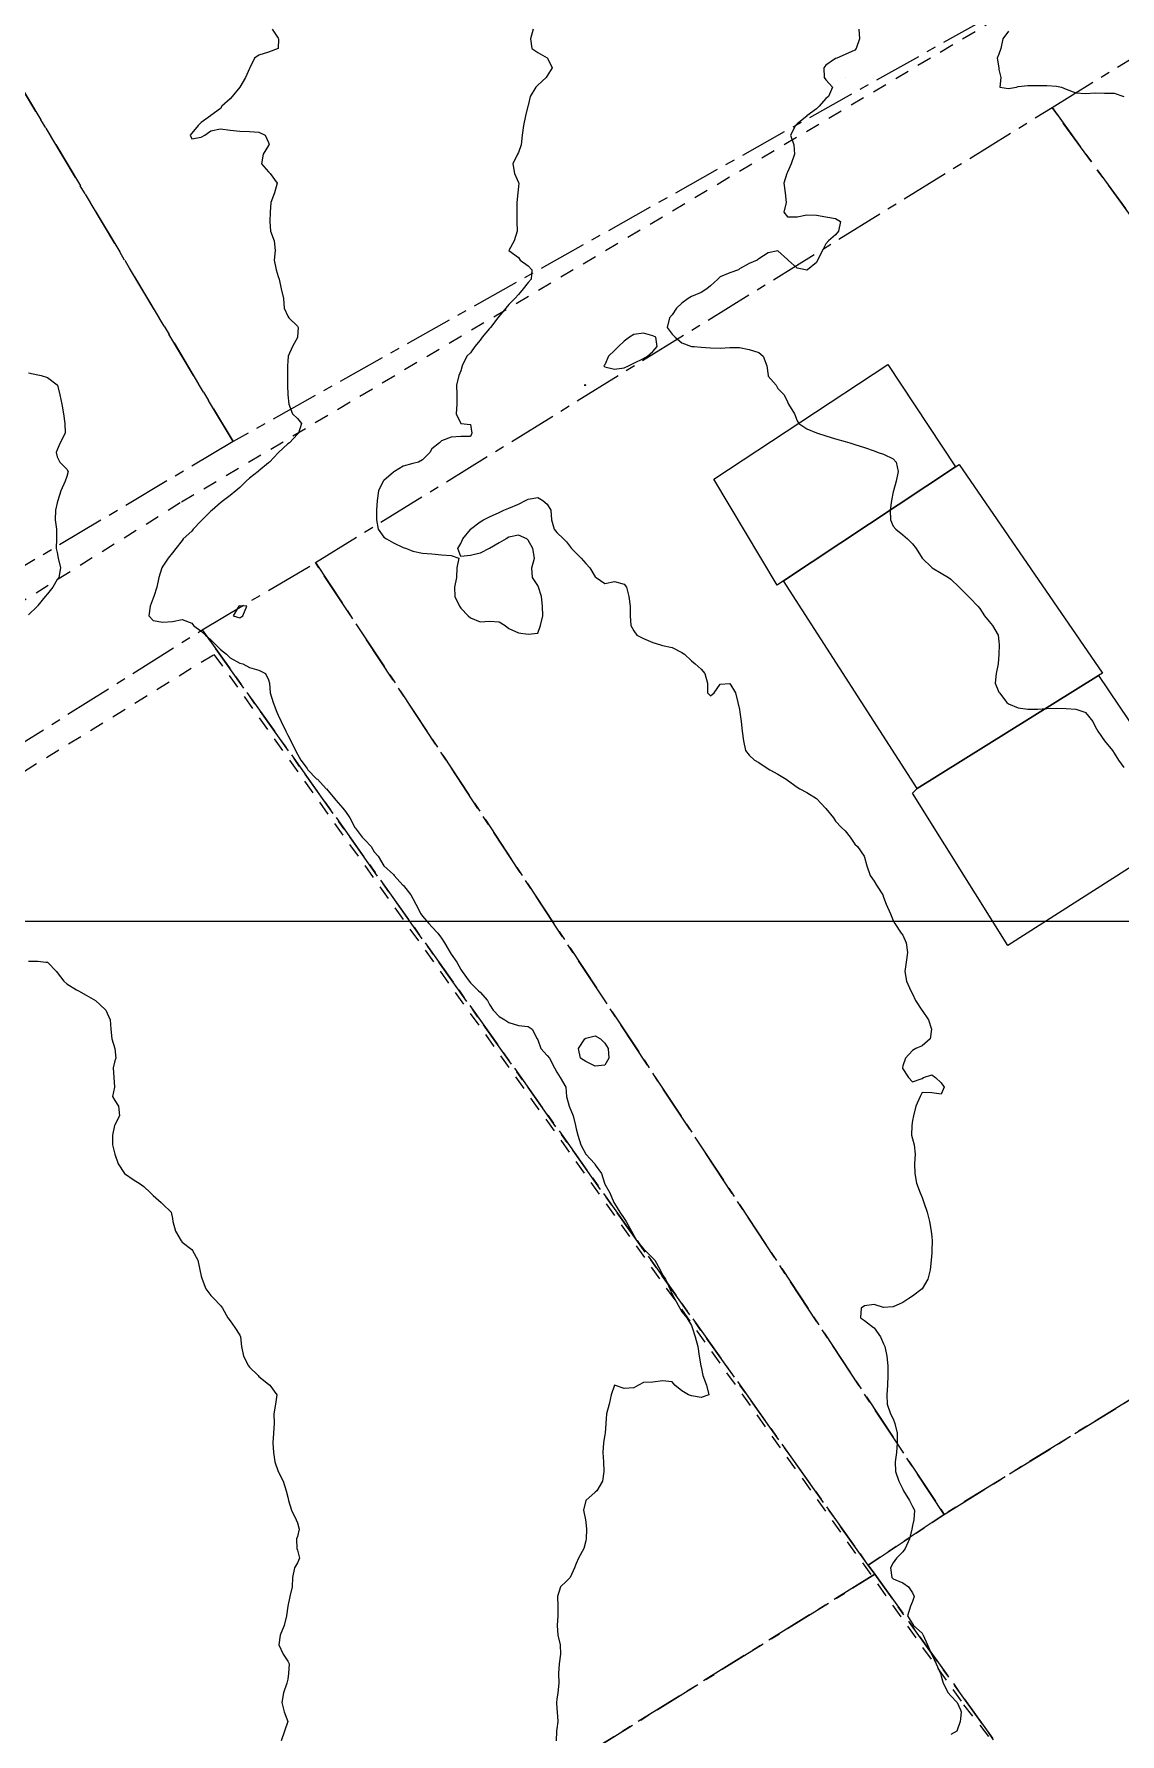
# Model space of a CAD drawing. Header units: centimetres. Extents: x 0 to 642158, y -847 to 649707.
# Drawn here: x 616796 to 616852.5, y 620545.1 to 620633.5 of the extents above; entities that cross this region are included whole.
import ezdxf

# ---------------------------------------------------------------- set-up
doc = ezdxf.new("R2010")
doc.units = ezdxf.units.CM
doc.header["$MEASUREMENT"] = 0
doc.linetypes.add('CENTERX2', pattern=[4, 2.5, -0.5, 0.5, -0.5])
doc.linetypes.add('JIS_02_0.7', pattern=[1.35, 0.75, -0.6])
for name, color, linetype, lineweight in [('MEV_grille', 254, 'Continuous', 9), ('WAL_parcellaire agricole', 7, 'JIS_02_0.7', 25), ('WAL_topographie 0.5', 253, 'Continuous', 20)]:
    doc.layers.add(name, color=color, linetype=linetype, lineweight=lineweight)
doc.layers.add('SPW_batiments', color=7, linetype='Continuous')
doc.layers.add('SPW_parcellaire cadastral', color=7, linetype='CENTERX2', lineweight=25, true_color=0xff0542)

# ---------------------------------------------------------------- blocks, each defined once
blk = doc.blocks.new('*U114')
at = {"layer": 'MEV_grille', "transparency": 33554687}
blk.add_lwpolyline([(-1338.461, 0), (1338.461, 0)], dxfattribs=at)
blk = doc.blocks.new('*U115')
at = {"layer": 'MEV_grille', "color": 0, "linetype": 'ByBlock', "lineweight": -2, "transparency": 16777216}
blk.add_blockref('*U114', (0, -1800), dxfattribs=at)

msp = doc.modelspace()

# ---------------------------------------------------------------- linework, layer by layer
at = {"layer": 'SPW_batiments'}
for points in [[(616843.989, 620610.994), (616835.049, 620605.076), (616834.707, 620604.843), (616831.423, 620610.359), (616840.472, 620616.327), (616843.989, 620610.994)], [(616851.64, 620600.278), (616851.436, 620600.151), (616841.991, 620594.277), (616835.049, 620605.076), (616843.989, 620610.994), (616844.189, 620611.128), (616851.64, 620600.278)], [(616856.625, 620592.429), (616846.709, 620586.111), (616841.758, 620594.027), (616841.991, 620594.277), (616851.436, 620600.151), (616856.625, 620592.429)]]:
    msp.add_lwpolyline(points, dxfattribs=at)
at = {"layer": 'SPW_parcellaire cadastral'}
for points in [[(616724.809, 620754.611), (616733.989, 620754.981), (616740.547, 620755.536), (616747.227, 620756.081), (616754.089, 620757.082), (616760.445, 620757.884), (616763.222, 620758.183), (616767.032, 620752.837), (616849.035, 620636.244), (616806.4, 620612.31), (616721.276, 620754.809), (616724.809, 620754.611)], [(616716.473, 620755.077), (616721.276, 620754.809), (616806.4, 620612.31), (616791.886, 620603.677), (616772.839, 620634.138), (616700.189, 620750.603), (616711.082, 620755.815), (616716.473, 620755.077)], [(616849.013, 620629.684), (616853.268, 620632.311), (616857.473, 620626.531), (616888.276, 620584.2), (616884.02, 620581.575), (616849.013, 620629.684)], [(616849.013, 620629.684), (616884.02, 620581.575), (616843.395, 620556.528), (616810.694, 620606.02), (616849.013, 620629.684)], [(616810.694, 620606.02), (616843.395, 620556.528), (616839.446, 620553.878), (616804.798, 620602.531), (616810.694, 620606.02)], [(616839.795, 620553.412), (616777.515, 620514.662), (616743.656, 620564.021), (616804.798, 620602.531), (616839.446, 620553.878), (616839.795, 620553.412)], [(616888.276, 620584.2), (616959.467, 620495.541), (616930.967, 620476.617), (616903.735, 620464.407), (616839.795, 620553.412), (616839.446, 620553.878), (616843.395, 620556.528), (616884.02, 620581.575), (616888.276, 620584.2)], [(616773.721, 620512.284), (616777.515, 620514.662), (616839.795, 620553.412), (616903.735, 620464.407), (616837.722, 620435.072), (616829.378, 620431.374), (616784.98, 620495.889), (616773.721, 620512.284)]]:
    msp.add_lwpolyline(points, dxfattribs=at)
at = {"layer": 'WAL_parcellaire agricole'}
for points in [[(616522.872, 620919.836), (616570.045, 620862.342), (616614.184, 620807.747), (616630.186, 620791.249), (616643.887, 620779.851), (616659.086, 620770.25), (616672.756, 620763.502), (616687.347, 620758.574), (616702.897, 620754.946), (616721.847, 620753.578), (616739.047, 620754.39), (616761.889, 620757.698), (616804.495, 620698.671), (616831, 620661.774), (616849.652, 620636.377), (616803.656, 620609.121), (616749.161, 620575.115), (616713.413, 620554.761), (616697.581, 620546.526), (616688.913, 620558.859), (616551.728, 620726.674), (616446.381, 620851.161), (616490.176, 620891.332), (616522.872, 620919.836)], [(616742.662, 620562.615), (616805.407, 620601.247), (616844.413, 620546.627), (616853.289, 620535.378), (616904.922, 620465.135), (616888.924, 620453.383), (616854.762, 620418.713), (616845.304, 620409.253), (616831.302, 620429.876), (616825.702, 620436.451), (616812.924, 620455.249), (616810.299, 620459.624), (616795.671, 620482.872), (616790.42, 620491.621), (616761.665, 620534.117), (616742.662, 620562.615)]]:
    msp.add_lwpolyline(points, dxfattribs=at)
at = {"layer": 'WAL_topographie 0.5'}
for points in [[(616808.429, 620633.75), (616808.75, 620633.287), (616808.769, 620633.25), (616808.75, 620632.75), (616808.75, 620632.75), (616808.25, 620632.571), (616807.75, 620632.413), (616807.523, 620632.25), (616807.269, 620631.75), (616807.25, 620631.719), (616807.042, 620631.25), (616806.754, 620630.75), (616806.75, 620630.745), (616806.352, 620630.25), (616806.25, 620630.128), (616805.82, 620629.75), (616805.75, 620629.635), (616805.25, 620629.263), (616805.233, 620629.25), (616804.75, 620628.902), (616804.586, 620628.75), (616804.25, 620628.352), (616804.162, 620628.25), (616804.25, 620628.053), (616804.75, 620628.146), (616804.939, 620628.25), (616805.25, 620628.48), (616805.75, 620628.574), (616806.25, 620628.5), (616806.75, 620628.452), (616807.25, 620628.44), (616807.75, 620628.394), (616808.075, 620628.25), (616808.25, 620627.861), (616808.279, 620627.75), (616808.25, 620627.702), (616807.971, 620627.25), (616807.879, 620626.75), (616808.25, 620626.331), (616808.339, 620626.25), (616808.702, 620625.75), (616808.556, 620625.25), (616808.371, 620624.75), (616808.329, 620624.25), (616808.306, 620623.75), (616808.356, 620623.25), (616808.543, 620622.75), (616808.586, 620622.25), (616808.548, 620621.75), (616808.641, 620621.25), (616808.75, 620620.893), (616808.8, 620620.75), (616808.901, 620620.25), (616809.031, 620619.75), (616809.064, 620619.25), (616809.25, 620618.829), (616809.302, 620618.75), (616809.75, 620618.317), (616809.789, 620618.25), (616809.758, 620617.75), (616809.75, 620617.726), (616809.494, 620617.25), (616809.266, 620616.75), (616809.25, 620616.5), (616809.23, 620616.25), (616809.236, 620615.75), (616809.228, 620615.25), (616809.25, 620614.75), (616809.25, 620614.75), (616809.3, 620614.25), (616809.5, 620613.75), (616809.75, 620613.511), (616809.957, 620613.25), (616809.807, 620612.75), (616809.75, 620612.699), (616809.333, 620612.25), (616809.25, 620612.19), (616808.769, 620611.75), (616808.75, 620611.733), (616808.294, 620611.25), (616808.25, 620611.205), (616807.75, 620610.783), (616807.711, 620610.75), (616807.25, 620610.402), (616807.086, 620610.25), (616806.75, 620609.932), (616806.538, 620609.75), (616806.25, 620609.516), (616805.907, 620609.25), (616805.75, 620609.12), (616805.309, 620608.75), (616805.25, 620608.692), (616804.796, 620608.25), (616804.75, 620608.189), (616804.321, 620607.75), (616804.25, 620607.66), (616803.813, 620607.25), (616803.75, 620607.173), (616803.422, 620606.75), (616803.25, 620606.52), (616803.032, 620606.25), (616802.75, 620605.833), (616802.689, 620605.75), (616802.536, 620605.25), (616802.431, 620604.75), (616802.284, 620604.25), (616802.25, 620604.171), (616802.08, 620603.75), (616802.017, 620603.25), (616802.25, 620603), (616802.75, 620602.914), (616803.25, 620602.955), (616803.75, 620603.054), (616804.25, 620602.868), (616804.343, 620602.75), (616804.75, 620602.455), (616804.964, 620602.25), (616805.25, 620602.001), (616805.497, 620601.75), (616805.75, 620601.492), (616806.058, 620601.25), (616806.25, 620601.068), (616806.75, 620600.798), (616806.907, 620600.75), (616807.25, 620600.562), (616807.75, 620600.431), (616808.089, 620600.25), (616808.25, 620599.917), (616808.292, 620599.75), (616808.34, 620599.25), (616808.48, 620598.75), (616808.674, 620598.25), (616808.75, 620598.083), (616808.899, 620597.75), (616809.14, 620597.25), (616809.25, 620597.053), (616809.404, 620596.75), (616809.649, 620596.25), (616809.75, 620596.053), (616809.931, 620595.75), (616810.25, 620595.308), (616810.299, 620595.25), (616810.75, 620594.781), (616810.788, 620594.75), (616811.25, 620594.257), (616811.258, 620594.25), (616811.675, 620593.75), (616811.75, 620593.67), (616812.116, 620593.25), (616812.25, 620593.073), (616812.478, 620592.75), (616812.741, 620592.25), (616812.75, 620592.234), (616813.124, 620591.75), (616813.25, 620591.602), (616813.583, 620591.25), (616813.75, 620590.978), (616813.944, 620590.75), (616814.25, 620590.25), (616814.25, 620590.25), (616814.75, 620589.793), (616814.791, 620589.75), (616815.242, 620589.25), (616815.25, 620589.24), (616815.655, 620588.75), (616815.75, 620588.554), (616815.91, 620588.25), (616816.168, 620587.75), (616816.25, 620587.628), (616816.59, 620587.25), (616816.75, 620587.076), (616817.05, 620586.75), (616817.25, 620586.494), (616817.398, 620586.25), (616817.695, 620585.75), (616817.75, 620585.66), (616818.052, 620585.25), (616818.25, 620584.861), (616818.325, 620584.75), (616818.685, 620584.25), (616818.75, 620584.167), (616819.177, 620583.75), (616819.25, 620583.677), (616819.639, 620583.25), (616819.75, 620583.033), (616819.936, 620582.75), (616820.25, 620582.417), (616820.54, 620582.25), (616820.75, 620582.107), (616821.25, 620581.95), (616821.75, 620581.9), (616821.964, 620581.75), (616822.226, 620581.25), (616822.25, 620581.205), (616822.417, 620580.75), (616822.75, 620580.38), (616822.859, 620580.25), (616823.118, 620579.75), (616823.25, 620579.523), (616823.426, 620579.25), (616823.707, 620578.75), (616823.75, 620578.25), (616823.75, 620578.25), (616823.886, 620577.75), (616824.095, 620577.25), (616824.218, 620576.75), (616824.25, 620576.571), (616824.337, 620576.25), (616824.504, 620575.75), (616824.75, 620575.264), (616824.759, 620575.25), (616825.217, 620574.75), (616825.25, 620574.706), (616825.575, 620574.25), (616825.725, 620573.75), (616825.75, 620573.693), (616825.997, 620573.25), (616826.218, 620572.75), (616826.25, 620572.689), (616826.529, 620572.25), (616826.75, 620571.917), (616826.854, 620571.75), (616827.139, 620571.25), (616827.25, 620571.031), (616827.405, 620570.75), (616827.75, 620570.327), (616827.839, 620570.25), (616828.25, 620569.845), (616828.344, 620569.75), (616828.616, 620569.25), (616828.75, 620568.982), (616828.894, 620568.75), (616829.123, 620568.25), (616829.25, 620567.982), (616829.368, 620567.75), (616829.652, 620567.25), (616829.75, 620567.064), (616830.018, 620566.75), (616830.25, 620566.354), (616830.283, 620566.25), (616830.438, 620565.75), (616830.575, 620565.25), (616830.66, 620564.75), (616830.742, 620564.25), (616830.75, 620564.204), (616830.836, 620563.75), (616831.038, 620563.25), (616831.159, 620562.75), (616830.75, 620562.605), (616830.25, 620562.682), (616830.1, 620562.75), (616829.75, 620562.95), (616829.388, 620563.25), (616829.25, 620563.41), (616828.75, 620563.479), (616828.25, 620563.404), (616827.75, 620563.386), (616827.5, 620563.25), (616827.25, 620563.107), (616826.75, 620563.075), (616826.25, 620563.25), (616826.078, 620562.75), (616825.962, 620562.25), (616825.826, 620561.75), (616825.793, 620561.25), (616825.764, 620560.75), (616825.75, 620560.688), (616825.667, 620560.25), (616825.632, 620559.75), (616825.681, 620559.25), (616825.685, 620558.75), (616825.625, 620558.25), (616825.327, 620557.75), (616825.25, 620557.679), (616824.75, 620557.25), (616824.75, 620557.25), (616824.637, 620556.75), (616824.733, 620556.25), (616824.75, 620556.125), (616824.795, 620555.75), (616824.766, 620555.25), (616824.75, 620555.15), (616824.65, 620554.75), (616824.382, 620554.25), (616824.25, 620553.972), (616824.17, 620553.75), (616823.934, 620553.25), (616823.75, 620553.055), (616823.444, 620552.75), (616823.288, 620552.25), (616823.292, 620551.75), (616823.291, 620551.25), (616823.265, 620550.75), (616823.307, 620550.25), (616823.426, 620549.75), (616823.442, 620549.25), (616823.369, 620548.75), (616823.342, 620548.25), (616823.343, 620547.75), (616823.3, 620547.25), (616823.25, 620546.917), (616823.226, 620546.75), (616823.25, 620546.417), (616823.27, 620546.25), (616823.304, 620545.75), (616823.25, 620545.375), (616823.23, 620545.25), (616823.215, 620544.75)], [(616822.013, 620633.75), (616821.877, 620633.25), (616821.942, 620632.75), (616822.25, 620632.539), (616822.75, 620632.263), (616822.77, 620632.25), (616823, 620631.75), (616822.75, 620631.33), (616822.697, 620631.25), (616822.25, 620630.845), (616822.157, 620630.75), (616821.854, 620630.25), (616821.75, 620629.796), (616821.739, 620629.75), (616821.623, 620629.25), (616821.52, 620628.75), (616821.442, 620628.25), (616821.396, 620627.75), (616821.25, 620627.35), (616821.196, 620627.25), (616820.962, 620626.75), (616821.038, 620626.25), (616821.25, 620625.792), (616821.267, 620625.75), (616821.25, 620625.583), (616821.222, 620625.25), (616821.171, 620624.75), (616821.158, 620624.25), (616821.162, 620623.75), (616821.183, 620623.25), (616821.031, 620622.75), (616820.75, 620622.25), (616821.25, 620621.883), (616821.333, 620621.75), (616821.75, 620621.447), (616821.941, 620621.25), (616821.911, 620620.75), (616821.75, 620620.583), (616821.493, 620620.25), (616821.25, 620619.969), (616821.063, 620619.75), (616820.75, 620619.441), (616820.592, 620619.25), (616820.25, 620618.83), (616820.185, 620618.75), (616819.789, 620618.25), (616819.75, 620618.195), (616819.361, 620617.75), (616819.25, 620617.587), (616818.986, 620617.25), (616818.75, 620616.933), (616818.572, 620616.75), (616818.325, 620616.25), (616818.25, 620616), (616818.153, 620615.75), (616818.028, 620615.25), (616818.042, 620614.75), (616818.038, 620614.25), (616818.011, 620613.75), (616818.25, 620613.25), (616818.251, 620613.25), (616818.75, 620613.204), (616818.818, 620612.75), (616818.75, 620612.583), (616818.25, 620612.571), (616817.75, 620612.543), (616817.25, 620612.359), (616817.144, 620612.25), (616816.75, 620611.94), (616816.643, 620611.75), (616816.25, 620611.367), (616816.054, 620611.25), (616815.75, 620611.177), (616815.25, 620611.032), (616814.805, 620610.75), (616814.75, 620610.72), (616814.25, 620610.288), (616814.218, 620610.25), (616813.965, 620609.75), (616813.893, 620609.25), (616813.866, 620608.75), (616813.868, 620608.25), (616813.958, 620607.75), (616814.25, 620607.337), (616814.38, 620607.25), (616814.75, 620607.05), (616815.25, 620606.811), (616815.42, 620606.75), (616815.75, 620606.614), (616816.25, 620606.51), (616816.75, 620606.472), (616817.25, 620606.431), (616817.75, 620606.388), (616818.15, 620606.25), (616818.036, 620605.75), (616818.023, 620605.25), (616817.929, 620604.75), (616817.947, 620604.25), (616818.181, 620603.75), (616818.25, 620603.657), (616818.629, 620603.25), (616818.75, 620603.144), (616819.25, 620602.934), (616819.75, 620602.977), (616820.25, 620602.939), (616820.554, 620602.75), (616820.75, 620602.597), (616821.25, 620602.372), (616821.75, 620602.292), (616822.25, 620602.35), (616822.393, 620602.75), (616822.526, 620603.25), (616822.508, 620603.75), (616822.444, 620604.25), (616822.291, 620604.75), (616822.25, 620604.825), (616821.984, 620605.25), (616821.941, 620605.75), (616822.089, 620606.25), (616821.994, 620606.75), (616821.75, 620607.185), (616821.692, 620607.25), (616821.25, 620607.442), (616820.75, 620607.335), (616820.618, 620607.25), (616820.25, 620607.048), (616819.75, 620606.759), (616819.731, 620606.75), (616819.25, 620606.505), (616818.75, 620606.391), (616818.25, 620606.333), (616818.089, 620606.75), (616818.25, 620607.013), (616818.36, 620607.25), (616818.75, 620607.735), (616818.763, 620607.75), (616819.25, 620608.14), (616819.427, 620608.25), (616819.75, 620608.406), (616820.25, 620608.632), (616820.49, 620608.75), (616820.75, 620608.855), (616821.25, 620609.065), (616821.62, 620609.25), (616821.75, 620609.321), (616822.25, 620609.405), (616822.519, 620609.25), (616822.75, 620609.05), (616822.937, 620608.75), (616822.963, 620608.25), (616823.111, 620607.75), (616823.25, 620607.58), (616823.595, 620607.25), (616823.75, 620607.106), (616824.017, 620606.75), (616824.25, 620606.513), (616824.508, 620606.25), (616824.75, 620605.981), (616824.958, 620605.75), (616825.25, 620605.277), (616825.292, 620605.25), (616825.75, 620604.936), (616826.25, 620605.038), (616826.75, 620604.895), (616826.868, 620604.75), (616826.992, 620604.25), (616827.067, 620603.75), (616827.067, 620603.25), (616827.089, 620602.75), (616827.25, 620602.472), (616827.404, 620602.25), (616827.75, 620602.074), (616828.25, 620601.859), (616828.635, 620601.75), (616828.75, 620601.717), (616829.25, 620601.603), (616829.75, 620601.35), (616829.897, 620601.25), (616830.25, 620600.917), (616830.438, 620600.75), (616830.75, 620600.472), (616830.95, 620600.25), (616831.094, 620599.75), (616831.083, 620599.25), (616831.25, 620599.083), (616831.429, 620599.25), (616831.75, 620599.7), (616832.25, 620599.724), (616832.54, 620599.25), (616832.671, 620598.75), (616832.75, 620598.375), (616832.77, 620598.25), (616832.833, 620597.75), (616832.891, 620597.25), (616832.959, 620596.75), (616833.071, 620596.25), (616833.25, 620596.008), (616833.526, 620595.75), (616833.75, 620595.627), (616834.25, 620595.294), (616834.324, 620595.25), (616834.75, 620595.024), (616835.174, 620594.75), (616835.25, 620594.699), (616835.75, 620594.342), (616835.895, 620594.25), (616836.25, 620594.065), (616836.75, 620593.758), (616836.76, 620593.75), (616837.233, 620593.25), (616837.25, 620593.227), (616837.639, 620592.75), (616837.75, 620592.574), (616838.056, 620592.25), (616838.25, 620592.066), (616838.511, 620591.75), (616838.75, 620591.383), (616838.888, 620591.25), (616839.231, 620590.75), (616839.25, 620590.694), (616839.371, 620590.25), (616839.55, 620589.75), (616839.75, 620589.45), (616839.879, 620589.25), (616840.202, 620588.75), (616840.25, 620588.613), (616840.388, 620588.25), (616840.61, 620587.75), (616840.75, 620587.4), (616840.838, 620587.25), (616841.167, 620586.75), (616841.25, 620586.65), (616841.424, 620586.25), (616841.5, 620585.75), (616841.423, 620585.25), (616841.346, 620584.75), (616841.438, 620584.25), (616841.669, 620583.75), (616841.75, 620583.592), (616841.905, 620583.25), (616842.237, 620582.75), (616842.25, 620582.735), (616842.58, 620582.25), (616842.74, 620581.75), (616842.679, 620581.25), (616842.25, 620580.886), (616841.929, 620580.75), (616841.75, 620580.654), (616841.388, 620580.25), (616841.25, 620579.85), (616841.235, 620579.75), (616841.25, 620579.691), (616841.538, 620579.25), (616841.75, 620579.021), (616842.25, 620579.188), (616842.333, 620579.25), (616842.75, 620579.375), (616842.942, 620579.25), (616843.25, 620578.964), (616843.393, 620578.75), (616843.25, 620578.375), (616842.75, 620578.445), (616842.25, 620578.458), (616842.15, 620578.25), (616841.927, 620577.75), (616841.813, 620577.25), (616841.75, 620577), (616841.711, 620576.75), (616841.703, 620576.25), (616841.75, 620576.058), (616841.837, 620575.75), (616841.886, 620575.25), (616841.85, 620574.75), (616841.87, 620574.25), (616841.955, 620573.75), (616842.148, 620573.25), (616842.25, 620573.01), (616842.344, 620572.75), (616842.512, 620572.25), (616842.636, 620571.75), (616842.725, 620571.25), (616842.75, 620570.964), (616842.773, 620570.75), (616842.758, 620570.25), (616842.75, 620570.125), (616842.725, 620569.75), (616842.679, 620569.25), (616842.552, 620568.75), (616842.25, 620568.25), (616842.25, 620568.25), (616841.75, 620567.872), (616841.567, 620567.75), (616841.25, 620567.552), (616840.75, 620567.31), (616840.25, 620567.286), (616839.75, 620567.442), (616839.25, 620567.371), (616839.083, 620567.25), (616839.04, 620566.75), (616839.25, 620566.607), (616839.726, 620566.25), (616839.75, 620566.226), (616840.083, 620565.75), (616840.25, 620565.393), (616840.309, 620565.25), (616840.421, 620564.75), (616840.477, 620564.25), (616840.467, 620563.75), (616840.445, 620563.25), (616840.421, 620562.75), (616840.439, 620562.25), (616840.607, 620561.75), (616840.75, 620561.5), (616840.841, 620561.25), (616840.947, 620560.75), (616840.961, 620560.25), (616840.915, 620559.75), (616840.844, 620559.25), (616840.872, 620558.75), (616841.043, 620558.25), (616841.25, 620557.845), (616841.292, 620557.75), (616841.595, 620557.25), (616841.75, 620556.937), (616841.858, 620556.75), (616841.83, 620556.25), (616841.75, 620555.946), (616841.711, 620555.75), (616841.605, 620555.25), (616841.375, 620554.75), (616841.25, 620554.583), (616840.917, 620554.25), (616840.75, 620554), (616840.614, 620553.75), (616840.682, 620553.25), (616840.75, 620553.179), (616841.25, 620552.958), (616841.552, 620552.75), (616841.75, 620552.45), (616841.831, 620552.25), (616841.75, 620551.991), (616841.642, 620551.75), (616841.487, 620551.25), (616841.75, 620550.831), (616841.811, 620550.75), (616842.25, 620550.344), (616842.304, 620550.25), (616842.534, 620549.75), (616842.74, 620549.25), (616842.75, 620549.231), (616842.986, 620548.75), (616843.216, 620548.25), (616843.25, 620548.12), (616843.346, 620547.75), (616843.607, 620547.25), (616843.75, 620547.096), (616844.083, 620546.75), (616844.25, 620546.359), (616844.279, 620546.25), (616844.25, 620545.893), (616844.227, 620545.75), (616844.066, 620545.25), (616843.75, 620545.079)], [(616838.958, 620633.75), (616839, 620633.25), (616838.813, 620632.75), (616838.75, 620632.673), (616838.25, 620632.437), (616837.822, 620632.25), (616837.75, 620632.225), (616837.25, 620631.893), (616837.146, 620631.75), (616837.164, 620631.25), (616837.25, 620631.131), (616837.583, 620630.75), (616837.378, 620630.25), (616837.25, 620630.145), (616836.893, 620629.75), (616836.75, 620629.621), (616836.259, 620629.25), (616836.25, 620629.24), (616835.75, 620628.836), (616835.667, 620628.75), (616835.412, 620628.25), (616835.583, 620627.75), (616835.613, 620627.25), (616835.447, 620626.75), (616835.25, 620626.317), (616835.214, 620626.25), (616835.062, 620625.75), (616835.128, 620625.25), (616835.171, 620624.75), (616835.066, 620624.25), (616835.25, 620624), (616835.75, 620623.991), (616836.25, 620624.097), (616836.75, 620624.08), (616837.25, 620624), (616837.75, 620623.909), (616838, 620623.75), (616837.906, 620623.25), (616837.75, 620623.065), (616837.381, 620622.75), (616837.25, 620622.592), (616837.069, 620622.25), (616836.815, 620621.75), (616836.75, 620621.632), (616836.286, 620621.25), (616836.25, 620621.231), (616836.188, 620621.25), (616835.75, 620621.326), (616835.286, 620621.75), (616835.25, 620621.778), (616834.75, 620622.223), (616834.25, 620622.135), (616833.75, 620621.815), (616833.67, 620621.75), (616833.25, 620621.581), (616832.75, 620621.288), (616832.691, 620621.25), (616832.25, 620621.08), (616831.75, 620620.871), (616831.618, 620620.75), (616831.25, 620620.418), (616831.051, 620620.25), (616830.75, 620620.073), (616830.25, 620619.856), (616830.087, 620619.75), (616829.75, 620619.513), (616829.469, 620619.25), (616829.25, 620618.896), (616829.117, 620618.75), (616828.985, 620618.25), (616829.25, 620617.895), (616829.403, 620617.75), (616829.75, 620617.444), (616830.25, 620617.26), (616830.393, 620617.25), (616830.75, 620617.227), (616831.25, 620617.188), (616831.75, 620617.17), (616832.25, 620617.21), (616832.75, 620617.197), (616833.25, 620617.096), (616833.75, 620616.944), (616833.985, 620616.75), (616834.175, 620616.25), (616834.239, 620615.75), (616834.25, 620615.722), (616834.655, 620615.25), (616834.75, 620615.076), (616835.076, 620614.75), (616835.25, 620614.387), (616835.302, 620614.25), (616835.612, 620613.75), (616835.75, 620613.386), (616835.844, 620613.25), (616836.25, 620612.967), (616836.75, 620612.77), (616836.806, 620612.75), (616837.25, 620612.607), (616837.75, 620612.464), (616838.25, 620612.321), (616838.5, 620612.25), (616838.75, 620612.167), (616839.25, 620612), (616839.75, 620611.83), (616839.972, 620611.75), (616840.25, 620611.65), (616840.75, 620611.417), (616840.904, 620611.25), (616841, 620610.75), (616840.902, 620610.25), (616840.76, 620609.75), (616840.75, 620609.705), (616840.654, 620609.25), (616840.598, 620608.75), (616840.603, 620608.25), (616840.75, 620607.917), (616840.889, 620607.75), (616841.25, 620607.467), (616841.488, 620607.25), (616841.75, 620606.988), (616841.942, 620606.75), (616842.25, 620606.25), (616842.25, 620606.25), (616842.75, 620605.769), (616842.779, 620605.75), (616843.25, 620605.464), (616843.625, 620605.25), (616843.75, 620605.155), (616844.175, 620604.75), (616844.25, 620604.667), (616844.667, 620604.25), (616844.75, 620604.175), (616845.155, 620603.75), (616845.25, 620603.625), (616845.5, 620603.25), (616845.75, 620602.95), (616845.917, 620602.75), (616846.217, 620602.25), (616846.25, 620601.917), (616846.265, 620601.75), (616846.25, 620601.25), (616846.25, 620601.25), (616846.209, 620600.75), (616846.113, 620600.25), (616846.053, 620599.75), (616846.25, 620599.286), (616846.275, 620599.25), (616846.655, 620598.75), (616846.75, 620598.667), (616847.25, 620598.462), (616847.75, 620598.404), (616848.25, 620598.406), (616848.75, 620598.436), (616849.25, 620598.448), (616849.75, 620598.44), (616850.25, 620598.398), (616850.714, 620598.25), (616850.75, 620598.225), (616851.13, 620597.75), (616851.25, 620597.5), (616851.393, 620597.25), (616851.75, 620596.75), (616851.75, 620596.75), (616852.15, 620596.25), (616852.25, 620596.107), (616852.468, 620595.75), (616852.75, 620595.368)], [(616846.75, 620633.661), (616846.459, 620633.25), (616846.357, 620632.75), (616846.25, 620632.45), (616846.165, 620632.25), (616846.237, 620631.75), (616846.25, 620631.667), (616846.35, 620631.25), (616846.3, 620630.75), (616846.75, 620630.681), (616847.159, 620630.75), (616847.25, 620630.775), (616847.75, 620630.836), (616848.25, 620630.834), (616848.75, 620630.822), (616849.25, 620630.796), (616849.5, 620630.75), (616849.75, 620630.63), (616850.25, 620630.441), (616850.75, 620630.417), (616851.25, 620630.444), (616851.75, 620630.435), (616852.25, 620630.439), (616852.75, 620630.258)], [(616838.25, 620631.25), (616838.25, 620631.25), (616838.25, 620631.25), (616838.25, 620631.25), (616838.25, 620631.25)], [(616826.75, 620616.155), (616826.975, 620616.25), (616827.25, 620616.395), (616827.75, 620616.637), (616827.959, 620616.75), (616828.25, 620617.005), (616828.472, 620617.25), (616828.397, 620617.75), (616828.25, 620617.808), (616827.75, 620617.947), (616827.25, 620617.889), (616827.035, 620617.75), (616826.75, 620617.529), (616826.45, 620617.25), (616826.25, 620617.049), (616825.94, 620616.75), (616825.75, 620616.312), (616825.692, 620616.25), (616825.75, 620616.202), (616826.25, 620616.083), (616826.75, 620616.155)], [(616795.75, 620615.885), (616796.25, 620615.786), (616796.417, 620615.75), (616796.75, 620615.643), (616797.25, 620615.272), (616797.27, 620615.25), (616797.39, 620614.75), (616797.5, 620614.25), (616797.576, 620613.75), (616797.642, 620613.25), (616797.657, 620612.75), (616797.409, 620612.25), (616797.25, 620611.889), (616797.198, 620611.75), (616797.25, 620611.523), (616797.393, 620611.25), (616797.75, 620610.875), (616797.819, 620610.75), (616797.75, 620610.5), (616797.674, 620610.25), (616797.441, 620609.75), (616797.281, 620609.25), (616797.25, 620609.125), (616797.159, 620608.75), (616797.141, 620608.25), (616797.213, 620607.75), (616797.208, 620607.25), (616797.194, 620606.75), (616797.25, 620606.536), (616797.306, 620606.25), (616797.429, 620605.75), (616797.329, 620605.25), (616797.25, 620605.141), (616797.025, 620604.75), (616796.75, 620604.401), (616796.631, 620604.25), (616796.25, 620603.781), (616796.224, 620603.75), (616795.75, 620603.299)], [(616824.75, 620615.243), (616824.755, 620615.25), (616824.75, 620615.262), (616824.667, 620615.25), (616824.75, 620615.243)], [(616806.75, 620603.142), (616806.917, 620603.25), (616807.125, 620603.75), (616806.75, 620603.778), (616806.705, 620603.75), (616806.407, 620603.25), (616806.75, 620603.142)], [(616795.75, 620585.294), (616796.25, 620585.29), (616796.667, 620585.25), (616796.75, 620585.236), (616797.223, 620584.75), (616797.25, 620584.712), (616797.603, 620584.25), (616797.75, 620584.111), (616798.25, 620583.809), (616798.361, 620583.75), (616798.75, 620583.531), (616799.25, 620583.25), (616799.25, 620583.25), (616799.75, 620582.783), (616799.786, 620582.75), (616800.015, 620582.25), (616800.036, 620581.75), (616800.099, 620581.25), (616800.25, 620580.75), (616800.25, 620580.75), (616800.306, 620580.25), (616800.25, 620580.107), (616800.164, 620579.75), (616800.206, 620579.25), (616800.225, 620578.75), (616800.131, 620578.25), (616800.25, 620578.042), (616800.445, 620577.75), (616800.49, 620577.25), (616800.25, 620576.788), (616800.234, 620576.75), (616800.135, 620576.25), (616800.125, 620575.75), (616800.25, 620575.25), (616800.25, 620575.25), (616800.417, 620574.75), (616800.75, 620574.25), (616800.75, 620574.25), (616801.25, 620573.91), (616801.517, 620573.75), (616801.75, 620573.575), (616802.111, 620573.25), (616802.25, 620573.111), (616802.656, 620572.75), (616802.75, 620572.65), (616803.179, 620572.25), (616803.25, 620571.917), (616803.272, 620571.75), (616803.4, 620571.25), (616803.693, 620570.75), (616803.75, 620570.679), (616804.25, 620570.296), (616804.294, 620570.25), (616804.565, 620569.75), (616804.676, 620569.25), (616804.75, 620568.917), (616804.787, 620568.75), (616804.983, 620568.25), (616805.25, 620567.902), (616805.396, 620567.75), (616805.75, 620567.396), (616805.859, 620567.25), (616806.137, 620566.75), (616806.25, 620566.583), (616806.5, 620566.25), (616806.75, 620565.838), (616806.794, 620565.75), (616806.845, 620565.25), (616806.946, 620564.75), (616807.196, 620564.25), (616807.25, 620564.173), (616807.708, 620563.75), (616807.75, 620563.702), (616808.25, 620563.3), (616808.313, 620563.25), (616808.679, 620562.75), (616808.611, 620562.25), (616808.523, 620561.75), (616808.533, 620561.25), (616808.511, 620560.75), (616808.472, 620560.25), (616808.5, 620559.75), (616808.583, 620559.25), (616808.75, 620558.75), (616808.75, 620558.75), (616809.015, 620558.25), (616809.163, 620557.75), (616809.25, 620557.417), (616809.29, 620557.25), (616809.435, 620556.75), (616809.69, 620556.25), (616809.75, 620556.083), (616809.841, 620555.75), (616809.75, 620555.375), (616809.702, 620555.25), (616809.717, 620554.75), (616809.75, 620554.667), (616809.85, 620554.25), (616809.75, 620554), (616809.603, 620553.75), (616809.49, 620553.25), (616809.481, 620552.75), (616809.354, 620552.25), (616809.25, 620551.75), (616809.25, 620551.75), (616809.183, 620551.25), (616809.054, 620550.75), (616808.853, 620550.25), (616808.786, 620549.75), (616809, 620549.25), (616809.25, 620548.893), (616809.317, 620548.75), (616809.29, 620548.25), (616809.25, 620547.949), (616809.203, 620547.75), (616809.028, 620547.25), (616808.932, 620546.75), (616809.067, 620546.25), (616809.25, 620545.75), (616809.25, 620545.75), (616809.25, 620545.75), (616809.071, 620545.25), (616808.899, 620544.75)], [(616825.948, 620580.25), (616825.75, 620579.893), (616825.25, 620579.833), (616824.75, 620580.069), (616824.476, 620580.25), (616824.381, 620580.75), (616824.697, 620581.25), (616824.75, 620581.294), (616825.25, 620581.408), (616825.514, 620581.25), (616825.75, 620581.037), (616825.914, 620580.75), (616825.948, 620580.25)]]:
    msp.add_lwpolyline(points, dxfattribs=at)

# ---------------------------------------------------------------- block references
at = {"layer": 'MEV_grille', "transparency": 33554687}
msp.add_blockref('*U115', (616669.481, 622387.381), dxfattribs=at)

doc.saveas('drawing.dxf')
